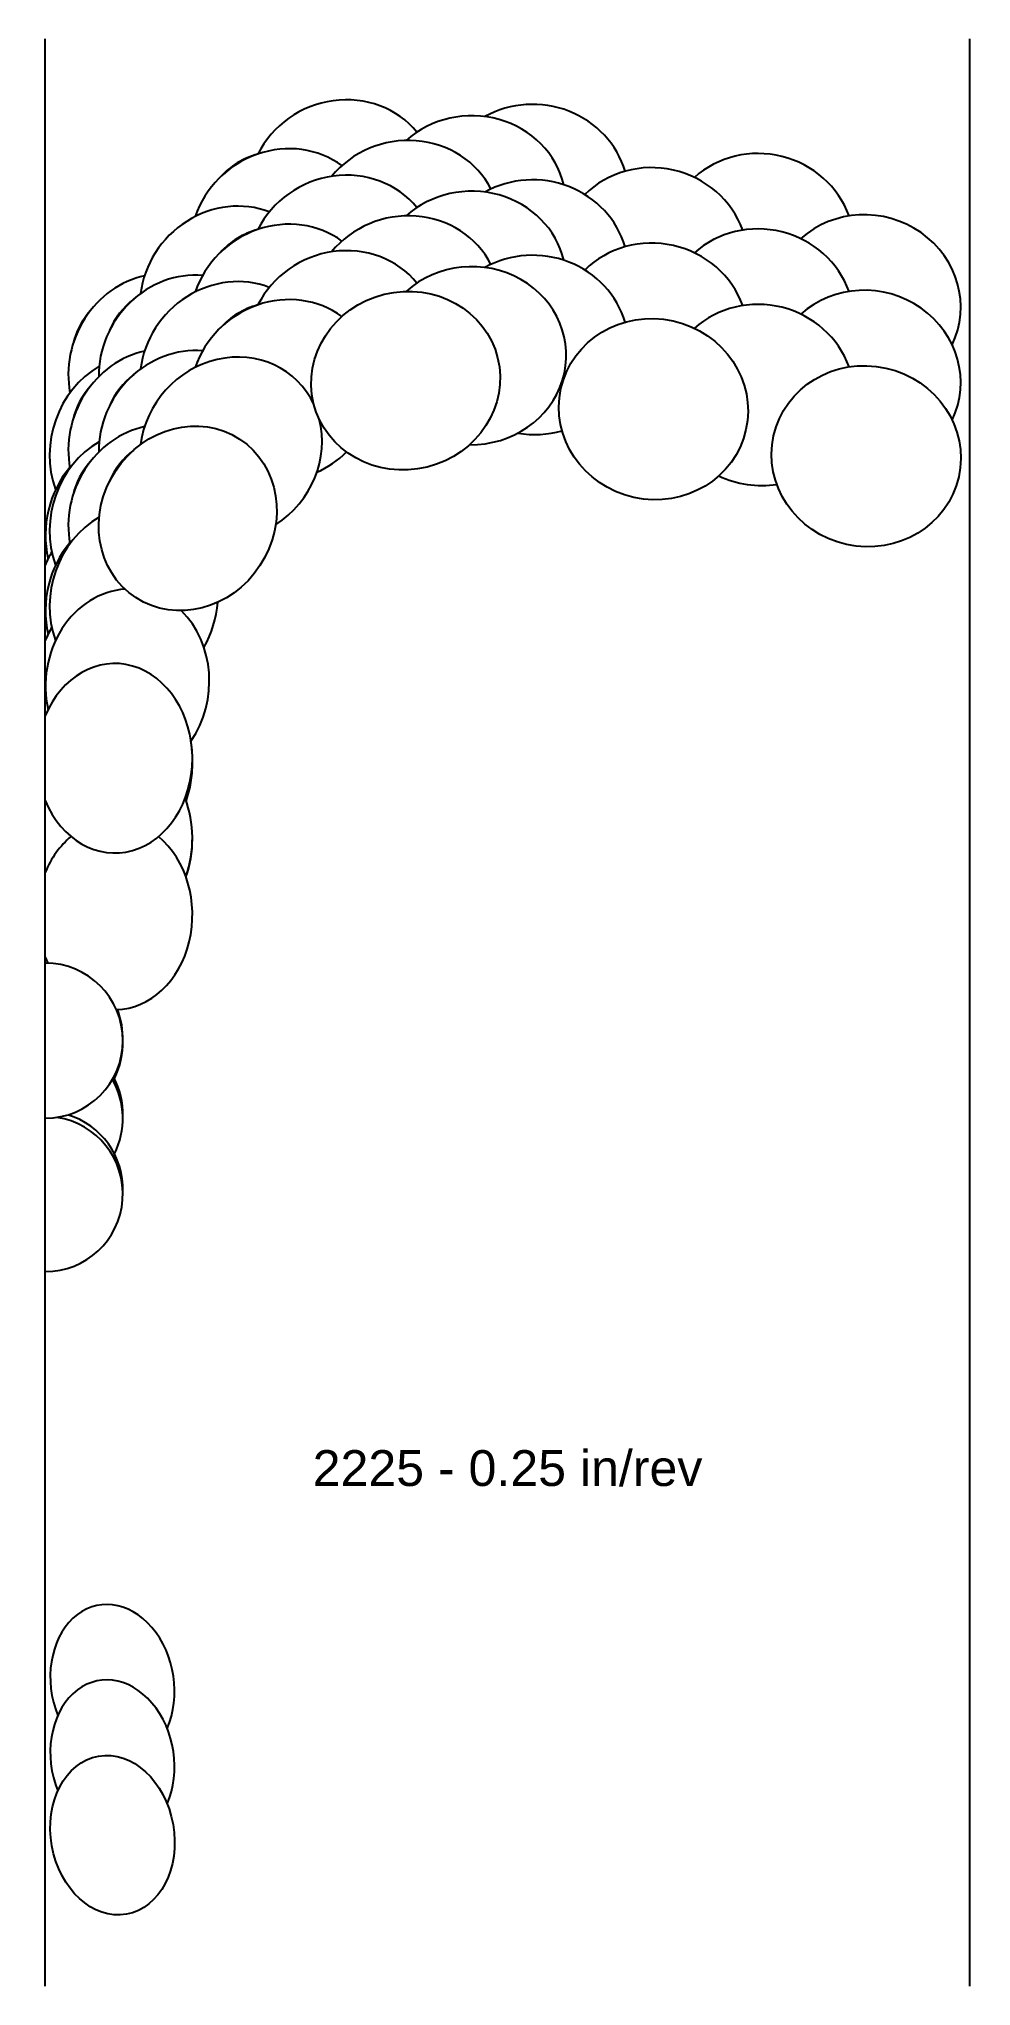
# Model space of a CAD drawing. Header units: inches. Extents: x -3.08 to 0, y -5.37 to 1.09.
import ezdxf
from ezdxf.enums import TextEntityAlignment as Align

# ---------------------------------------------------------------- set-up
doc = ezdxf.new("R2010")
doc.units = ezdxf.units.IN
doc.header["$MEASUREMENT"] = 0
for name, color, linetype, true_color in [('Blade_1', 30, 'Continuous', 0xff7f00), ('Blade_2', 7, 'Continuous', 0xcccc00), ('Blade_3', 7, 'Continuous', 0x00cc00), ('Blade_4', 7, 'Continuous', 0x00cccc)]:
    doc.layers.add(name, color=color, linetype=linetype, true_color=true_color)
doc.layers.add('Gage_Line', color=7, linetype='Continuous')
doc.styles.get("Standard").update_dxf_attribs({"font": 'arial.ttf'})

msp = doc.modelspace()

# ---------------------------------------------------------------- linework, layer by layer
at = {"layer": 'Blade_1'}
for centre, major_axis, ratio, start_param, end_param in [((-1.8687, 0.4542), (0.3048, 0.0755), 0.939348, 6.499515, 8.526545), ((-1.0479, 0.3599), (0.3066, -0.068), 0.953717, 6.827213, 8.873806), ((-0.3433, 0.2037), (0.3066, -0.068), 0.953717, 6.061933, 8.825642), ((-1.8687, 0.2042), (0.3048, 0.0755), 0.939348, 6.499515, 8.526545), ((-1.0479, 0.1099), (0.3066, -0.068), 0.953717, 6.827213, 8.873806), ((-2.5906, -0.002), (0.172, 0.2627), 0.911245, 6.738071, 8.491403), ((-0.3433, -0.0463), (0.3066, -0.068), 0.953717, 6.061933, 8.825642), ((-2.6129, 0.0207), (0.1757, 0.1876), 1, 1.408468, 1.926008), ((-2.5906, -0.252), (0.172, 0.2627), 0.911245, 6.738071, 8.491403), ((-2.6129, -0.2293), (0.1757, 0.1876), 1, 1.408468, 1.926008), ((-2.6129, -0.4793), (0.1757, 0.1876), 1, 1.408468, 1.926008), ((-2.8323, -0.7969), (0, 0.314), 0.819152, 7.228455, 7.391487), ((-2.8323, -1.0469), (0, 0.314), 0.819152, 7.228455, 7.391487), ((-2.8323, -1.2969), (0, 0.314), 0.819152, 2.033291, 7.391487), ((-3.0625, -2.2326), (0, 0.257), 1, 3.141629, 6.28315), ((-3.0625, -2.2243), (0, 0.257), 1, 4.679958, 5.090206), ((-3.0625, -2.241), (0, 0.257), 1, 4.241189, 4.74482), ((-3.0625, -2.491), (0, 0.257), 1, 4.241189, 5.238989), ((-3.0625, -2.4743), (0, 0.257), 1, 4.679958, 5.201874), ((-3.0625, -2.741), (0, 0.257), 1, 3.141629, 6.134579), ((-3.0625, -2.7243), (0, 0.257), 1, 4.679958, 5.987329), ((-2.8399, -4.3652), (-0.0462, 0.262), 0.766045, 3.991316, 8.12258), ((-2.8399, -4.6152), (-0.0462, 0.262), 0.766045, 3.991316, 8.12258)]:
    msp.add_ellipse(centre, major_axis=major_axis, ratio=ratio, start_param=start_param, end_param=end_param, dxfattribs=at)
for centre, major_axis, ratio in [((-1.8687, -0.0458), (0.3048, 0.0755), 0.939348), ((-1.0479, -0.1401), (0.3066, -0.068), 0.953717), ((-0.3433, -0.2963), (0.3066, -0.068), 0.953717), ((-2.5906, -0.502), (0.172, 0.2627), 0.911245), ((-2.8399, -4.8652), (-0.0462, 0.262), 0.766045)]:
    msp.add_ellipse(centre, major_axis=major_axis, ratio=ratio, dxfattribs=at)
at = {"layer": 'Blade_2'}
for centre, major_axis, ratio, start_param, end_param in [((-1.6507, 0.537), (0.3138, 0.0111), 0.939624, 6.471704, 8.579676), ((-1.6507, 0.287), (0.3138, 0.0111), 0.939624, 6.471704, 8.579676), ((-2.4473, 0.2291), (0.2141, 0.2297), 0.925358, 6.637591, 8.520147), ((-1.6507, 0.037), (0.3138, 0.0111), 0.939624, 4.658743, 8.579676), ((-2.4473, -0.0209), (0.2141, 0.2297), 0.925358, 6.637591, 8.520147), ((-2.4473, -0.2709), (0.2141, 0.2297), 0.925358, 5.928165, 8.520147), ((-2.4473, -0.2709), (0.2141, 0.2297), 0.925358, 4.443112, 5.753151), ((-2.7904, -0.5498), (0.0303, 0.3125), 0.863031, 7.174042, 8.216579), ((-2.7904, -0.7998), (0.0303, 0.3125), 0.863031, 7.174042, 8.216579), ((-2.7904, -1.0498), (0.0303, 0.3125), 0.863031, 6.423448, 8.216579), ((-2.7904, -1.0498), (0.0303, 0.3125), 0.863031, 4.141332, 5.677129), ((-2.8323, -1.3157), (0, 0.314), 0.819152, 4.309765, 4.718645), ((-2.8323, -1.8157), (0, 0.314), 0.819152, 6.881721, 7.391487), ((-2.8323, -1.8157), (0, 0.314), 0.819152, 3.161989, 5.68465), ((-2.8323, -1.5657), (0, 0.314), 0.819152, 4.302956, 4.718645), ((-2.8323, -1.8157), (0, 0.314), 0.819152, 8.316476, 8.38907)]:
    msp.add_ellipse(centre, major_axis=major_axis, ratio=ratio, start_param=start_param, end_param=end_param, dxfattribs=at)
at = {"layer": 'Blade_3'}
for centre, major_axis, ratio, start_param, end_param in [((-1.4445, 0.5727), (0.3121, -0.0342), 0.945519, 6.654663, 8.497947), ((-2.2747, 0.4223), (0.2524, 0.1868), 0.932287, 6.562258, 8.499026), ((-0.6956, 0.4068), (0.3066, -0.068), 0.953717, 6.827212, 8.825642), ((-2.292, 0.4567), (0.2266, 0.1212), 1, 1.339407, 1.919788), ((-1.4445, 0.3227), (0.3121, -0.0342), 0.945519, 6.654663, 8.497947), ((-2.2747, 0.1723), (0.2524, 0.1868), 0.932287, 6.562258, 8.499026), ((-2.292, 0.2067), (0.2266, 0.1212), 1, 1.339407, 1.919788), ((-0.6956, 0.1568), (0.3066, -0.068), 0.953717, 6.827212, 8.825642), ((-1.4445, 0.0727), (0.3121, -0.0342), 0.945519, 6.654663, 8.497947), ((-2.2747, -0.0777), (0.2524, 0.1868), 0.932287, 6.562258, 8.499026), ((-2.292, -0.0433), (0.2266, 0.1212), 1, 1.339407, 1.919788), ((-0.6956, -0.0932), (0.3066, -0.068), 0.953717, 6.827212, 8.825642), ((-2.7692, -0.2737), (0.0787, 0.304), 0.880025, 6.993451, 8.51861), ((-2.7692, -0.5237), (0.0787, 0.304), 0.880025, 6.993451, 8.51861), ((-1.4445, 0.0727), (0.3121, -0.0342), 0.945519, 4.647818, 5.119493), ((-2.2747, -0.0777), (0.2524, 0.1868), 0.932287, 4.482147, 4.864034), ((-0.6956, -0.0932), (0.3066, -0.068), 0.953717, 4.472874, 5.101913), ((-2.7692, -0.7737), (0.0787, 0.304), 0.880025, 6.993451, 8.51861), ((-2.7692, -0.7737), (0.0787, 0.304), 0.880025, 4.412699, 4.915711), ((-2.8323, -1.3118), (0, 0.314), 0.819152, 4.302956, 4.729863), ((-2.8323, -1.5618), (0, 0.314), 0.819152, 4.296127, 5.147838)]:
    msp.add_ellipse(centre, major_axis=major_axis, ratio=ratio, start_param=start_param, end_param=end_param, dxfattribs=at)
at = {"layer": 'Blade_4'}
for centre, major_axis, ratio, start_param, end_param in [((-2.0794, 0.5865), (0.2833, 0.1354), 0.938913, 6.506892, 8.545268), ((-2.0794, 0.3365), (0.2833, 0.1354), 0.938913, 6.506892, 8.545268), ((-2.0794, 0.0865), (0.2833, 0.1354), 0.938913, 6.506892, 8.545268), ((-2.6993, -0.0007), (0.1264, 0.2874), 0.896116, 6.859364, 8.507779), ((-2.7208, 0.0155), (0.1428, 0.2137), 1, 1.438468, 1.921585), ((-2.6993, -0.2507), (0.1264, 0.2874), 0.896116, 6.859364, 8.507779), ((-2.7208, -0.2345), (0.1428, 0.2137), 1, 1.438468, 1.921585), ((-2.6993, -0.5007), (0.1264, 0.2874), 0.896116, 6.859364, 8.507779), ((-2.7208, -0.4845), (0.1428, 0.2137), 1, 1.438468, 1.921585), ((-2.8323, -1.3008), (0, 0.314), 0.819152, 4.283829, 4.904774)]:
    msp.add_ellipse(centre, major_axis=major_axis, ratio=ratio, start_param=start_param, end_param=end_param, dxfattribs=at)
at = {"layer": 'Gage_Line'}
for p, q in [((-3.0625, -5.3652), (-3.0625, 1.0865)), ((0, -5.3652), (0, 1.0865))]:
    msp.add_line(p, q, dxfattribs=at)

# ---------------------------------------------------------------- texts
msp.add_text('2225 - 0.25 in/rev', height=0.11875).set_placement((-1.5312, -3.6489), align=Align.MIDDLE_CENTER)

doc.saveas('drawing.dxf')
